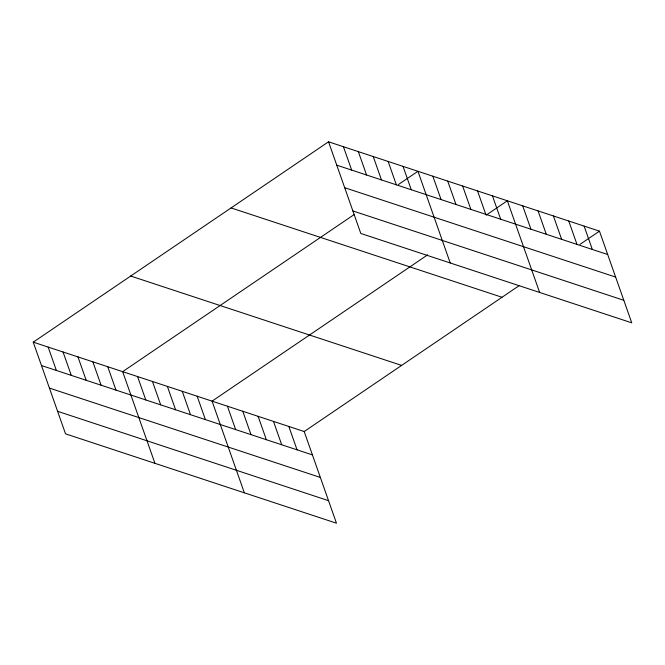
<?xml version="1.0" encoding="UTF-8"?>
<svg xmlns="http://www.w3.org/2000/svg" width="665" height="665" viewBox="0 0 665 665"><rect width="100%" height="100%" fill="white"/><g stroke="black" fill="none" stroke-linecap="round" stroke-linejoin="round"><path stroke-width="1" d="M33.25 342.167L304.188 431.527L336.473 523.205L65.536 433.846L33.25 342.167L328.527 141.795L599.464 231.154L631.75 322.833L360.812 233.473L328.527 141.795M354.387 214.404L122.659 371.652L154.945 463.339M398.451 184.504L417.936 171.279L450.222 262.966M427.695 254.82L212.069 401.145L244.354 492.823M486.165 215.144L507.345 200.772L539.631 292.45M304.188 431.527L518.966 285.775M579.971 244.379L599.464 231.154M336.764 165.169L607.694 254.529M344.703 187.713L615.632 277.072M352.874 210.938L623.812 300.297M231.088 207.921L502.025 297.272M130.689 276.041L401.627 365.401M41.479 365.542L312.417 454.902M49.418 388.086L320.355 477.445M57.597 411.311L328.535 500.67M584.111 226.092L592.34 249.466M568.758 221.021L576.987 244.404M553.405 215.959L561.634 239.342M538.052 210.896L546.289 234.279M522.698 205.834L530.936 229.217M492.441 195.859L500.679 219.234M477.545 190.938L485.774 214.321M462.64 186.025L470.878 209.409M447.736 181.113L455.974 204.488M432.84 176.2L441.07 199.575M403.04 166.366L411.269 189.749M388.136 161.454L396.365 184.828M373.231 156.541L381.469 179.916M358.335 151.62L366.565 175.003M343.431 146.707L351.66 170.09M288.834 426.464L297.064 449.839M273.481 421.394L281.711 444.777M258.128 416.332L266.357 439.715M242.775 411.269L251.004 434.652M227.422 406.207L235.651 429.59M197.164 396.232L205.402 419.607M182.268 391.311L190.498 414.694M167.364 386.398L175.593 409.781M152.46 381.486L160.697 404.86M137.564 376.573L145.793 399.948M107.755 366.739L115.993 390.122M92.859 361.827L101.088 385.201M77.955 356.914L86.184 380.289M63.05 351.993L71.288 375.376M48.154 347.08L56.384 370.463"/></g></svg>
